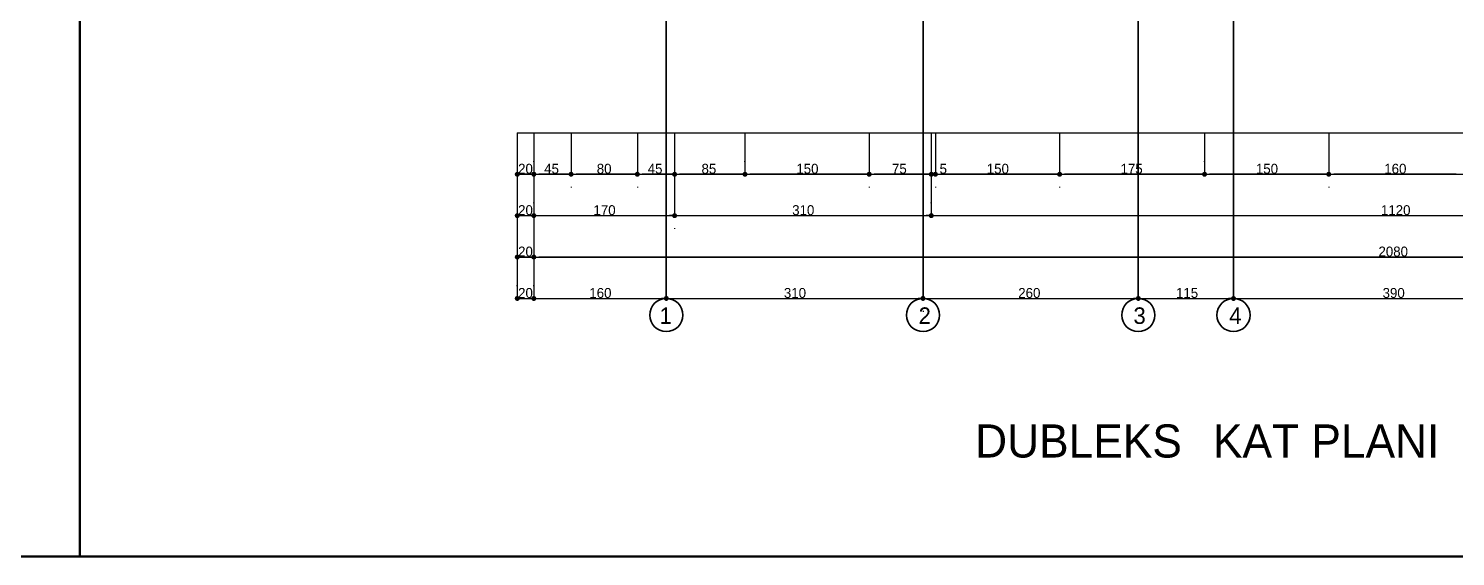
# Model space of a CAD drawing. Header units: millimetres. Extents: x 9537.41 to 9541.95, y -1431.78 to -1431.38.
# Drawn here: x 9538.6751 to 9539.0198, y -1431.747 to -1431.6195 of the extents above; entities that cross this region are included whole.
import ezdxf

# ---------------------------------------------------------------- set-up
doc = ezdxf.new("R2010")
doc.units = ezdxf.units.MM
doc.linetypes.add('ACAD_ISO06W100', pattern=[36, 24, -3, 0, -3, 0, -3, 0, -3])
for name, color, linetype, lineweight in [('aks', 6, 'Continuous', 35), ('duvar', 214, 'Continuous', 50), ('kolon', 6, 'Continuous', 35), ('yazı', 161, 'Continuous', 35), ('ölçü', 4, 'Continuous', 25)]:
    doc.layers.add(name, color=color, linetype=linetype, lineweight=lineweight)

msp = doc.modelspace()

# ---------------------------------------------------------------- linework, layer by layer
at = {"color": 0, "linetype": 'ByBlock', "lineweight": -2}
for p, q in [((9538.79375, -1431.65469), (9538.79435, -1431.65469)), ((9538.79655, -1431.65469), (9538.79595, -1431.65469)), ((9538.79775, -1431.65469), (9538.79835, -1431.65469)), ((9538.80555, -1431.65469), (9538.80495, -1431.65469)), ((9538.80675, -1431.65469), (9538.80735, -1431.65469)), ((9538.82155, -1431.65469), (9538.82095, -1431.65469)), ((9538.82275, -1431.65469), (9538.82335, -1431.65469)), ((9538.83055, -1431.65469), (9538.82995, -1431.65469)), ((9538.83175, -1431.65469), (9538.83235, -1431.65469)), ((9538.84755, -1431.65469), (9538.84695, -1431.65469)), ((9538.84875, -1431.65469), (9538.84935, -1431.65469)), ((9538.87755, -1431.65469), (9538.87695, -1431.65469)), ((9538.87875, -1431.65469), (9538.87935, -1431.65469)), ((9538.89255, -1431.65469), (9538.89195, -1431.65469)), ((9538.89255, -1431.65469), (9538.89195, -1431.65469)), ((9538.89475, -1431.65469), (9538.89535, -1431.65469)), ((9538.89475, -1431.65469), (9538.89535, -1431.65469)), ((9538.92355, -1431.65469), (9538.92295, -1431.65469)), ((9538.92475, -1431.65469), (9538.92535, -1431.65469)), ((9538.95855, -1431.65469), (9538.95795, -1431.65469)), ((9538.95975, -1431.65469), (9538.96035, -1431.65469)), ((9538.98855, -1431.65469), (9538.98795, -1431.65469)), ((9538.98975, -1431.65469), (9538.99035, -1431.65469)), ((9538.79375, -1431.66469), (9538.79435, -1431.66469)), ((9538.79655, -1431.66469), (9538.79595, -1431.66469)), ((9538.79775, -1431.66469), (9538.79835, -1431.66469)), ((9538.83055, -1431.66469), (9538.82995, -1431.66469)), ((9538.83175, -1431.66469), (9538.83235, -1431.66469)), ((9538.89255, -1431.66469), (9538.89195, -1431.66469)), ((9538.89375, -1431.66469), (9538.89435, -1431.66469)), ((9538.79375, -1431.67469), (9538.79435, -1431.67469)), ((9538.79655, -1431.67469), (9538.79595, -1431.67469)), ((9538.79775, -1431.67469), (9538.79835, -1431.67469)), ((9538.79375, -1431.68469), (9538.79435, -1431.68469)), ((9538.79655, -1431.68469), (9538.79595, -1431.68469)), ((9538.79775, -1431.68469), (9538.79835, -1431.68469)), ((9538.82855, -1431.68469), (9538.82795, -1431.68469)), ((9538.82975, -1431.68469), (9538.83035, -1431.68469)), ((9538.89055, -1431.68469), (9538.88995, -1431.68469)), ((9538.89175, -1431.68469), (9538.89235, -1431.68469)), ((9538.94255, -1431.68469), (9538.94195, -1431.68469)), ((9538.94375, -1431.68469), (9538.94435, -1431.68469)), ((9538.96555, -1431.68469), (9538.96495, -1431.68469)), ((9538.96675, -1431.68469), (9538.96735, -1431.68469))]:
    msp.add_line(p, q, dxfattribs=at)
at = {"color": 0, "linetype": 'ByBlock', "const_width": 0.0006}
for points in [[(9538.79345, -1431.65469, 1), (9538.79285, -1431.65469, 1)], [(9538.79685, -1431.65469, 1), (9538.79745, -1431.65469, 1)], [(9538.79745, -1431.65469, 1), (9538.79685, -1431.65469, 1)], [(9538.80585, -1431.65469, 1), (9538.80645, -1431.65469, 1)], [(9538.80645, -1431.65469, 1), (9538.80585, -1431.65469, 1)], [(9538.82185, -1431.65469, 1), (9538.82245, -1431.65469, 1)], [(9538.82245, -1431.65469, 1), (9538.82185, -1431.65469, 1)], [(9538.83085, -1431.65469, 1), (9538.83145, -1431.65469, 1)], [(9538.83145, -1431.65469, 1), (9538.83085, -1431.65469, 1)], [(9538.84785, -1431.65469, 1), (9538.84845, -1431.65469, 1)], [(9538.84845, -1431.65469, 1), (9538.84785, -1431.65469, 1)], [(9538.87785, -1431.65469, 1), (9538.87845, -1431.65469, 1)], [(9538.87845, -1431.65469, 1), (9538.87785, -1431.65469, 1)], [(9538.89285, -1431.65469, 1), (9538.89345, -1431.65469, 1)], [(9538.89285, -1431.65469, 1), (9538.89345, -1431.65469, 1)], [(9538.89445, -1431.65469, 1), (9538.89385, -1431.65469, 1)], [(9538.89445, -1431.65469, 1), (9538.89385, -1431.65469, 1)], [(9538.92385, -1431.65469, 1), (9538.92445, -1431.65469, 1)], [(9538.92445, -1431.65469, 1), (9538.92385, -1431.65469, 1)], [(9538.95885, -1431.65469, 1), (9538.95945, -1431.65469, 1)], [(9538.95945, -1431.65469, 1), (9538.95885, -1431.65469, 1)], [(9538.98885, -1431.65469, 1), (9538.98945, -1431.65469, 1)], [(9538.98945, -1431.65469, 1), (9538.98885, -1431.65469, 1)], [(9538.79345, -1431.66469, 1), (9538.79285, -1431.66469, 1)], [(9538.79745, -1431.66469, 1), (9538.79685, -1431.66469, 1)], [(9538.79685, -1431.66469, 1), (9538.79745, -1431.66469, 1)], [(9538.83145, -1431.66469, 1), (9538.83085, -1431.66469, 1)], [(9538.83085, -1431.66469, 1), (9538.83145, -1431.66469, 1)], [(9538.89345, -1431.66469, 1), (9538.89285, -1431.66469, 1)], [(9538.89285, -1431.66469, 1), (9538.89345, -1431.66469, 1)], [(9538.79345, -1431.67469, 1), (9538.79285, -1431.67469, 1)], [(9538.79685, -1431.67469, 1), (9538.79745, -1431.67469, 1)], [(9538.79745, -1431.67469, 1), (9538.79685, -1431.67469, 1)], [(9538.79345, -1431.68469, 1), (9538.79285, -1431.68469, 1)], [(9538.79745, -1431.68469, 1), (9538.79685, -1431.68469, 1)], [(9538.79685, -1431.68469, 1), (9538.79745, -1431.68469, 1)], [(9538.82945, -1431.68469, 1), (9538.82885, -1431.68469, 1)], [(9538.82885, -1431.68469, 1), (9538.82945, -1431.68469, 1)], [(9538.89145, -1431.68469, 1), (9538.89085, -1431.68469, 1)], [(9538.89085, -1431.68469, 1), (9538.89145, -1431.68469, 1)], [(9538.94345, -1431.68469, 1), (9538.94285, -1431.68469, 1)], [(9538.94285, -1431.68469, 1), (9538.94345, -1431.68469, 1)], [(9538.96645, -1431.68469, 1), (9538.96585, -1431.68469, 1)], [(9538.96585, -1431.68469, 1), (9538.96645, -1431.68469, 1)]]:
    msp.add_lwpolyline(points, format="xyb", close=True, dxfattribs=at)
at = {"layer": 'aks', "linetype": 'ACAD_ISO06W100'}
for p, q in [((9538.82915, -1431.68469), (9538.82915, -1431.40669)), ((9538.89115, -1431.40669), (9538.89115, -1431.68469)), ((9538.94315, -1431.40669), (9538.94315, -1431.68469)), ((9538.96615, -1431.40669), (9538.96615, -1431.68469))]:
    msp.add_line(p, q, dxfattribs=at)
at = {"layer": 'duvar'}
for p, q in [((9538.6875, -1431.747), (9538.6875, -1431.37613)), ((9538.6875, -1431.37613), (9538.6875, -1431.747)), ((9538.6875, -1431.747), (9538.05106, -1431.747)), ((9539.32395, -1431.747), (9538.6875, -1431.747))]:
    msp.add_line(p, q, dxfattribs=at)
at = {"layer": 'kolon'}
for centre in [(9538.82915, -1431.68869), (9538.89115, -1431.68869), (9538.94315, -1431.68869), (9538.96615, -1431.68869)]:
    msp.add_circle(centre, 0.004, dxfattribs=at)
at = {"layer": 'ölçü'}
for p, q in [((9538.79315, -1431.64469), (9538.79315, -1431.68469)), ((9538.79315, -1431.64469), (9539.21715, -1431.64469)), ((9538.79715, -1431.64469), (9538.79715, -1431.68469)), ((9538.80615, -1431.64469), (9538.80615, -1431.65469)), ((9538.82215, -1431.64469), (9538.82215, -1431.65469)), ((9538.83115, -1431.64469), (9538.83115, -1431.66469)), ((9538.84815, -1431.64469), (9538.84815, -1431.65469)), ((9538.87815, -1431.64469), (9538.87815, -1431.65469)), ((9538.89315, -1431.64469), (9538.89315, -1431.66469)), ((9538.89415, -1431.64469), (9538.89415, -1431.65469)), ((9538.92415, -1431.64469), (9538.92415, -1431.65469)), ((9538.95915, -1431.64469), (9538.95915, -1431.65469)), ((9538.98915, -1431.64469), (9538.98915, -1431.65469)), ((9538.79715, -1431.65169), (9538.79715, -1431.65149)), ((9538.79715, -1431.65169), (9538.79715, -1431.65149)), ((9538.84815, -1431.65169), (9538.84815, -1431.65149)), ((9538.84815, -1431.65169), (9538.84815, -1431.65149)), ((9538.95915, -1431.65169), (9538.95915, -1431.65149)), ((9538.95915, -1431.65169), (9538.95915, -1431.65149)), ((9538.79315, -1431.65469), (9539.21715, -1431.65469)), ((9538.79595, -1431.65469), (9538.79435, -1431.65469)), ((9538.80495, -1431.65469), (9538.79835, -1431.65469)), ((9538.82095, -1431.65469), (9538.80735, -1431.65469)), ((9538.82995, -1431.65469), (9538.82335, -1431.65469)), ((9538.84695, -1431.65469), (9538.83235, -1431.65469)), ((9538.87695, -1431.65469), (9538.84935, -1431.65469)), ((9538.89195, -1431.65469), (9538.87935, -1431.65469)), ((9538.89195, -1431.65469), (9538.89075, -1431.65469)), ((9538.89415, -1431.65469), (9538.89315, -1431.65469)), ((9538.92295, -1431.65469), (9538.89535, -1431.65469)), ((9538.89535, -1431.65469), (9538.89655, -1431.65469)), ((9538.95795, -1431.65469), (9538.92535, -1431.65469)), ((9538.98795, -1431.65469), (9538.96035, -1431.65469)), ((9539.01995, -1431.65469), (9538.99035, -1431.65469)), ((9538.79315, -1431.65769), (9538.79315, -1431.65789)), ((9538.80615, -1431.65769), (9538.80615, -1431.65789)), ((9538.80615, -1431.65769), (9538.80615, -1431.65789)), ((9538.82215, -1431.65769), (9538.82215, -1431.65789)), ((9538.82215, -1431.65769), (9538.82215, -1431.65789)), ((9538.83115, -1431.65769), (9538.83115, -1431.65789)), ((9538.83115, -1431.65769), (9538.83115, -1431.65789)), ((9538.87815, -1431.65769), (9538.87815, -1431.65789)), ((9538.87815, -1431.65769), (9538.87815, -1431.65789)), ((9538.89315, -1431.65769), (9538.89315, -1431.65789)), ((9538.89315, -1431.65769), (9538.89315, -1431.65789)), ((9538.89415, -1431.65769), (9538.89415, -1431.65789)), ((9538.89415, -1431.65769), (9538.89415, -1431.65789)), ((9538.92415, -1431.65769), (9538.92415, -1431.65789)), ((9538.92415, -1431.65769), (9538.92415, -1431.65789)), ((9538.98915, -1431.65769), (9538.98915, -1431.65789)), ((9538.98915, -1431.65769), (9538.98915, -1431.65789)), ((9538.79715, -1431.66169), (9538.79715, -1431.66149)), ((9538.79715, -1431.66169), (9538.79715, -1431.66149)), ((9538.89315, -1431.66169), (9538.89315, -1431.66149)), ((9538.89315, -1431.66169), (9538.89315, -1431.66149)), ((9538.79315, -1431.66469), (9539.21715, -1431.66469)), ((9538.79435, -1431.66469), (9538.79595, -1431.66469)), ((9538.79835, -1431.66469), (9538.82995, -1431.66469)), ((9538.83235, -1431.66469), (9538.89195, -1431.66469)), ((9538.89435, -1431.66469), (9539.11595, -1431.66469)), ((9538.79315, -1431.66769), (9538.79315, -1431.66789)), ((9538.83115, -1431.66769), (9538.83115, -1431.66789)), ((9538.83115, -1431.66769), (9538.83115, -1431.66789)), ((9538.79315, -1431.67469), (9539.21715, -1431.67469)), ((9538.79595, -1431.67469), (9538.79435, -1431.67469)), ((9539.21195, -1431.67469), (9538.79835, -1431.67469)), ((9538.79315, -1431.67769), (9538.79315, -1431.67789)), ((9538.79715, -1431.67769), (9538.79715, -1431.67789)), ((9538.79715, -1431.67769), (9538.79715, -1431.67789)), ((9538.79315, -1431.68169), (9538.79315, -1431.68149)), ((9538.79715, -1431.68169), (9538.79715, -1431.68149)), ((9538.79715, -1431.68169), (9538.79715, -1431.68149)), ((9538.94315, -1431.68169), (9538.94315, -1431.68149)), ((9538.94315, -1431.68169), (9538.94315, -1431.68149)), ((9538.96615, -1431.68169), (9538.96615, -1431.68149)), ((9538.96615, -1431.68169), (9538.96615, -1431.68149)), ((9538.79315, -1431.68469), (9539.21715, -1431.68469)), ((9538.79435, -1431.68469), (9538.79595, -1431.68469)), ((9538.79835, -1431.68469), (9538.82795, -1431.68469)), ((9538.83035, -1431.68469), (9538.88995, -1431.68469)), ((9538.89235, -1431.68469), (9538.94195, -1431.68469)), ((9538.94435, -1431.68469), (9538.96495, -1431.68469)), ((9538.96735, -1431.68469), (9539.04295, -1431.68469)), ((9538.82915, -1431.68769), (9538.82915, -1431.68789)), ((9538.82915, -1431.68769), (9538.82915, -1431.68789)), ((9538.89115, -1431.68769), (9538.89115, -1431.68789)), ((9538.89115, -1431.68769), (9538.89115, -1431.68789))]:
    msp.add_line(p, q, dxfattribs=at)

# ---------------------------------------------------------------- texts
at = {"layer": 'yazı'}
for s, height, p in [('1', 0.004, (9538.82752, -1431.69084)), ('2', 0.004, (9538.89008, -1431.69084)), ('3', 0.004, (9538.94197, -1431.69084)), ('4', 0.004, (9538.96512, -1431.69084)), ('DUBLEKS', 0.008, (9538.90373, -1431.72311)), (' KAT PLANI', 0.008, (9538.9582, -1431.72311))]:
    msp.add_text(s, height=height, dxfattribs=at).set_placement(p)
at = {"layer": 'ölçü'}
for s, p in [('20', (9538.79335, -1431.65456)), ('45', (9538.79965, -1431.65456)), ('80', (9538.81235, -1431.65456)), ('45', (9538.82465, -1431.65456)), ('85', (9538.83765, -1431.65456)), ('150', (9538.86055, -1431.65456)), ('75', (9538.88365, -1431.65456)), ('5', (9538.89515, -1431.65456)), ('150', (9538.90655, -1431.65456)), ('175', (9538.93885, -1431.65456)), ('150', (9538.97155, -1431.65456)), ('160', (9539.00255, -1431.65456)), ('20', (9538.79335, -1431.66456)), ('170', (9538.81155, -1431.66456)), ('310', (9538.85955, -1431.66456)), ('1120', (9539.00175, -1431.66456)), ('20', (9538.79335, -1431.67456)), ('2080', (9539.00115, -1431.67456)), ('20', (9538.79335, -1431.68456)), ('160', (9538.81055, -1431.68456)), ('310', (9538.85755, -1431.68456)), ('260', (9538.91415, -1431.68456)), ('115', (9538.95225, -1431.68456)), ('390', (9539.00215, -1431.68456))]:
    msp.add_text(s, height=0.0024, dxfattribs=at).set_placement(p)

doc.saveas('drawing.dxf')
